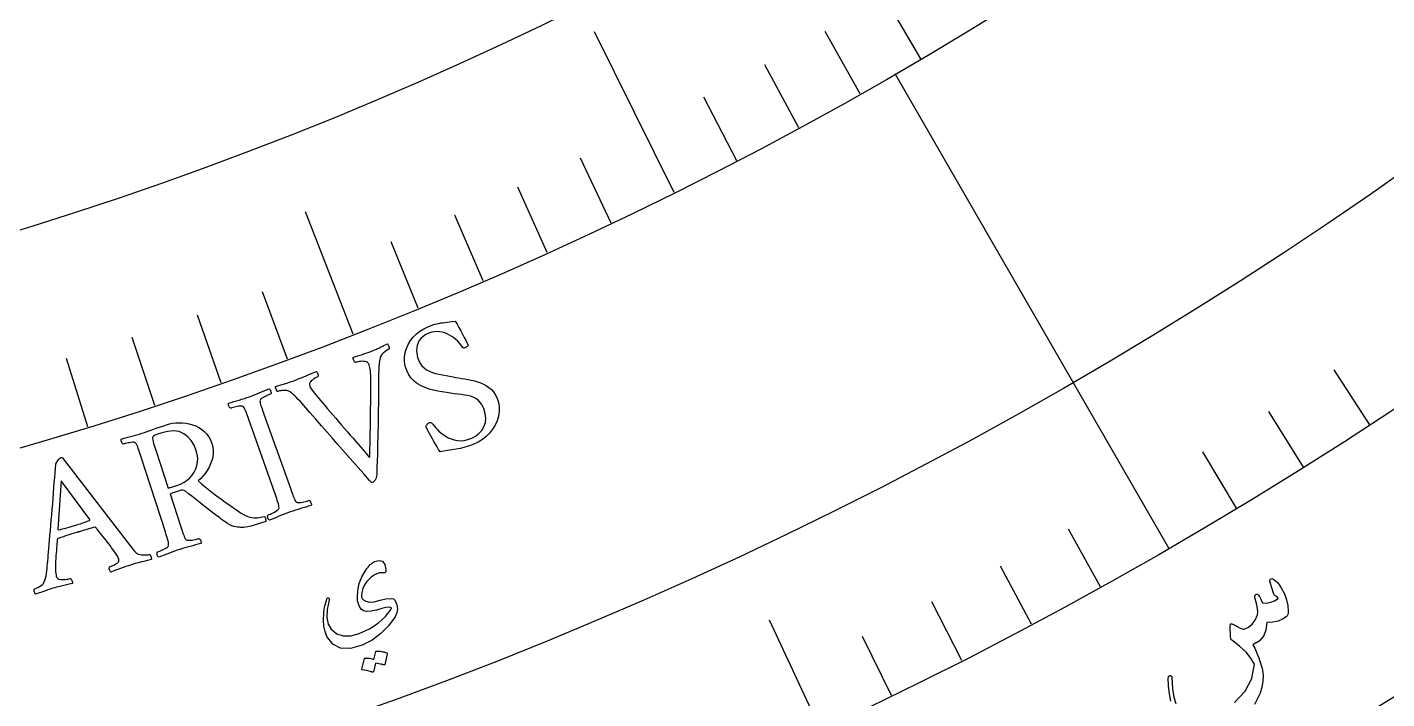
# Model space of a CAD drawing. Header units: millimetres. Extents: x -68 to 67, y -67 to 79.
# Drawn here: x 15.05 to 33.5, y -54.95 to -45.84 of the extents above; entities that cross this region are included whole.
import ezdxf

# ---------------------------------------------------------------- set-up
doc = ezdxf.new("R2010")
doc.units = ezdxf.units.MM
for name, color, linetype in [('CUT_OUTER', 1, 'Continuous'), ('ENGRAVE', 7, 'Continuous'), ('ENGRAVE_FINE', 8, 'Continuous'), ('TEXT', 5, 'Continuous')]:
    doc.layers.add(name, color=color, linetype=linetype)

msp = doc.modelspace()

# ---------------------------------------------------------------- linework, layer by layer
at = {"layer": 'CUT_OUTER'}
msp.add_arc((0, -0.0003), 67.4997, 179.84931, 4.094999, dxfattribs=at)
at = {"layer": 'ENGRAVE'}
for points in [[(23.8322, -48.08), (22.7531, -45.9028)], [(30.5438, -52.9033), (26.8313, -46.4731)], [(19.4753, -50.0038), (18.8286, -48.3433)], [(25.8167, -55.3641), (25.1263, -53.8836)]]:
    msp.add_lwpolyline(points, dxfattribs=at)
for radius in [66.15, 66.15, 64.3781, 61.0875, 61.0875, 58.4888, 53.6625, 53.6625, 50.8275]:
    msp.add_circle((0, 0), radius, dxfattribs=at)
at = {"layer": 'ENGRAVE_FINE'}
for points in [[(27.1811, -46.2694), (26.6887, -45.4313)], [(26.3563, -46.7441), (25.8789, -45.8974)], [(25.5231, -47.2042), (25.0608, -46.3492)], [(24.6817, -47.6495), (24.2346, -46.7865)], [(22.9751, -48.4954), (22.559, -47.617)], [(22.1106, -48.8956), (21.7101, -48.01)], [(21.239, -49.2805), (20.8543, -48.3879)], [(20.3604, -49.6499), (19.9916, -48.7506)], [(18.5839, -50.3418), (18.2473, -49.43)], [(17.6865, -50.6641), (17.3661, -49.7464)], [(16.7834, -50.9704), (16.4794, -50.0472)], [(15.8748, -51.2606), (15.5873, -50.3322)], [(33.2706, -51.2323), (32.7854, -50.485)], [(32.3714, -51.8051), (31.8993, -51.0495)], [(31.4624, -52.3622), (31.0035, -51.5985)], [(29.6158, -53.4283), (29.1838, -52.649)], [(28.6788, -53.9371), (28.2605, -53.1504)], [(27.7331, -54.4294), (27.3286, -53.6355)], [(26.779, -54.9051), (26.3884, -54.1043)]]:
    msp.add_lwpolyline(points, dxfattribs=at)
at = {"layer": 'TEXT'}
for points in [[(20.4894, -49.9026), (20.5244, -49.8888), (20.5568, -49.8774), (20.5865, -49.8682), (20.6135, -49.8613), (20.6396, -49.8558), (20.6662, -49.851), (20.6935, -49.8468), (20.7213, -49.8432), (20.7512, -49.8396), (20.7843, -49.8353), (20.8208, -49.8302), (20.8606, -49.8245), (20.8864, -49.8674), (20.9118, -49.9115), (20.9368, -49.9566), (20.9614, -50.0027), (20.9842, -50.0465), (21.0037, -50.0844), (21.0198, -50.1165), (21.0327, -50.1428), (21.0349, -50.1485), (21.0341, -50.1545), (21.0304, -50.1609), (21.0237, -50.1677), (21.0158, -50.1741), (21.0085, -50.1793), (21.0017, -50.1835), (20.9955, -50.1865), (20.9875, -50.1892), (20.9798, -50.1903), (20.9725, -50.1898), (20.9656, -50.1878), (20.9527, -50.1668), (20.9367, -50.1451), (20.9176, -50.1225), (20.8954, -50.0991), (20.8707, -50.0761), (20.844, -50.0546), (20.8154, -50.0346), (20.7849, -50.016), (20.7529, -49.9998), (20.7197, -49.9866), (20.6854, -49.9766), (20.65, -49.9696), (20.6141, -49.9666), (20.578, -49.9688), (20.5418, -49.9761), (20.5054, -49.9885), (20.462, -50.0092), (20.4256, -50.033), (20.3962, -50.0599), (20.3739, -50.0898), (20.3576, -50.1216), (20.346, -50.1543), (20.3391, -50.1878), (20.3371, -50.2222), (20.3389, -50.2562), (20.3435, -50.2888), (20.3509, -50.3198), (20.3611, -50.3494), (20.3823, -50.3931), (20.408, -50.4304), (20.4382, -50.4613), (20.4729, -50.4859), (20.5111, -50.5056), (20.5519, -50.5223), (20.5953, -50.5357), (20.6412, -50.546), (20.6886, -50.5548), (20.7362, -50.5638), (20.7842, -50.573), (20.8324, -50.5824), (20.8693, -50.5888), (20.908, -50.5954), (20.9486, -50.6023), (20.9911, -50.6094), (21.0344, -50.6173), (21.0777, -50.6267), (21.121, -50.6375), (21.1641, -50.6496), (21.2062, -50.6641), (21.2461, -50.6817), (21.2838, -50.7025), (21.3195, -50.7264), (21.352, -50.7541), (21.3804, -50.7861), (21.4047, -50.8226), (21.4249, -50.8634), (21.4463, -50.9266), (21.4574, -50.9899), (21.458, -51.0532), (21.4481, -51.1164), (21.4292, -51.178), (21.403, -51.2364), (21.3692, -51.2916), (21.328, -51.3434), (21.2809, -51.3906), (21.2292, -51.4317), (21.173, -51.4667), (21.1123, -51.4955), (21.0529, -51.5179), (20.9931, -51.5365), (20.9331, -51.5513), (20.8728, -51.5623), (20.814, -51.5714), (20.7586, -51.5805), (20.7065, -51.5895), (20.6578, -51.5986), (20.6366, -51.5659), (20.6153, -51.5319), (20.594, -51.4964), (20.5727, -51.4596), (20.5522, -51.4232), (20.5333, -51.3889), (20.5159, -51.3568), (20.5001, -51.3268), (20.4866, -51.3006), (20.4761, -51.2799), (20.4686, -51.2645), (20.4642, -51.2546), (20.4682, -51.2463), (20.4727, -51.2383), (20.4779, -51.2306), (20.4838, -51.2231), (20.4902, -51.2163), (20.4972, -51.2104), (20.5047, -51.2055), (20.5129, -51.2017), (20.5232, -51.1991), (20.5325, -51.2001), (20.5408, -51.2046), (20.548, -51.2127), (20.56, -51.2293), (20.5752, -51.2482), (20.5936, -51.2695), (20.6153, -51.2932), (20.64, -51.3177), (20.6677, -51.3416), (20.6982, -51.3648), (20.7317, -51.3874), (20.7678, -51.4077), (20.8062, -51.424), (20.8469, -51.4364), (20.89, -51.4449), (20.9353, -51.4479), (20.9828, -51.4438), (21.0327, -51.4327), (21.0847, -51.4144), (21.1377, -51.3871), (21.1832, -51.3519), (21.2211, -51.3086), (21.2514, -51.2574), (21.271, -51.2006), (21.2769, -51.1406), (21.269, -51.0773), (21.2475, -51.0107), (21.2254, -50.9655), (21.2, -50.928), (21.1714, -50.8982), (21.1395, -50.876), (21.1047, -50.8593), (21.0674, -50.8456), (21.0275, -50.8351), (20.9851, -50.8278), (20.9407, -50.8219), (20.8947, -50.816), (20.8472, -50.81), (20.7981, -50.8038), (20.7425, -50.795), (20.6856, -50.785), (20.6275, -50.774), (20.5681, -50.7618), (20.5094, -50.7468), (20.4534, -50.7275), (20.3999, -50.7037), (20.3491, -50.6755), (20.3028, -50.6416), (20.263, -50.6004), (20.2298, -50.5522), (20.203, -50.4968), (20.1828, -50.4347), (20.1724, -50.3733), (20.1718, -50.3128), (20.1808, -50.2531), (20.1981, -50.1954), (20.2224, -50.141), (20.2535, -50.0899), (20.2916, -50.0421), (20.3351, -49.9988), (20.3825, -49.9611), (20.4339, -49.929), (20.4894, -49.9026)], [(18.6948, -50.6244), (18.7324, -50.6102), (18.7693, -50.5958), (18.8055, -50.581), (18.8408, -50.5661), (18.8756, -50.5511), (18.9102, -50.5364), (18.9446, -50.5218), (18.9786, -50.5076), (18.9829, -50.5128), (18.9873, -50.5206), (18.9917, -50.5309), (18.9963, -50.5438), (19, -50.5566), (19.0017, -50.5664), (19.0015, -50.5733), (18.9994, -50.5773), (18.9932, -50.58), (18.9842, -50.5847), (18.9724, -50.5913), (18.9577, -50.5998), (18.942, -50.6099), (18.9273, -50.6209), (18.9134, -50.633), (18.9005, -50.6461), (18.8903, -50.6602), (18.8848, -50.6751), (18.8841, -50.6909), (18.8881, -50.7075), (18.8999, -50.731), (18.921, -50.763), (18.9512, -50.8032), (18.9908, -50.8517), (19.0119, -50.8767), (19.0364, -50.9055), (19.0642, -50.9381), (19.0953, -50.9744), (19.1289, -51.0136), (19.1641, -51.0548), (19.2009, -51.098), (19.2394, -51.1431), (19.2788, -51.1892), (19.3183, -51.2352), (19.3581, -51.2811), (19.3981, -51.327), (19.4373, -51.3719), (19.4748, -51.415), (19.5107, -51.4563), (19.5449, -51.4958), (19.5767, -51.5327), (19.6055, -51.566), (19.6312, -51.5958), (19.6539, -51.6221), (19.6726, -51.6438), (19.6867, -51.6599), (19.6959, -51.6703), (19.7004, -51.675), (19.7011, -51.6654), (19.7019, -51.6478), (19.7028, -51.6224), (19.7038, -51.5892), (19.7049, -51.5495), (19.7059, -51.5048), (19.7069, -51.4551), (19.7078, -51.4004), (19.7088, -51.3416), (19.7097, -51.28), (19.7107, -51.2153), (19.7116, -51.1477), (19.7126, -51.0783), (19.7134, -51.0085), (19.7142, -50.9381), (19.7148, -50.8673), (19.7154, -50.7972), (19.7158, -50.7293), (19.7162, -50.6635), (19.7165, -50.5997), (19.7164, -50.5758), (19.7155, -50.5515), (19.7137, -50.5268), (19.7111, -50.5017), (19.7077, -50.4777), (19.7035, -50.456), (19.6985, -50.4367), (19.6928, -50.4199), (19.6837, -50.4025), (19.6716, -50.3892), (19.6564, -50.3798), (19.6382, -50.3744), (19.6185, -50.3718), (19.5987, -50.371), (19.579, -50.3719), (19.5593, -50.3745), (19.5411, -50.3779), (19.5261, -50.3812), (19.5142, -50.3842), (19.5055, -50.387), (19.4999, -50.3848), (19.4944, -50.3792), (19.4889, -50.3703), (19.4835, -50.3581), (19.4791, -50.3451), (19.4768, -50.3339), (19.4766, -50.3245), (19.4784, -50.317), (19.5104, -50.306), (19.5415, -50.2956), (19.5718, -50.2856), (19.6013, -50.2762), (19.6307, -50.2665), (19.6608, -50.2561), (19.6916, -50.2448), (19.7231, -50.2327), (19.7488, -50.2225), (19.7717, -50.2132), (19.7917, -50.2049), (19.8088, -50.1976), (19.8243, -50.1906), (19.8397, -50.1836), (19.8549, -50.1765), (19.8698, -50.1693), (19.8856, -50.1616), (19.903, -50.1533), (19.9223, -50.1443), (19.9433, -50.1345), (19.9476, -50.1398), (19.952, -50.1478), (19.9565, -50.1586), (19.961, -50.1721), (19.9647, -50.1853), (19.9667, -50.1949), (19.9669, -50.2011), (19.9654, -50.2038), (19.9564, -50.2083), (19.9433, -50.2161), (19.9263, -50.2272), (19.9053, -50.2416), (19.8842, -50.2587), (19.8667, -50.2778), (19.8529, -50.2989), (19.8428, -50.322), (19.8374, -50.3417), (19.8327, -50.3681), (19.8288, -50.4014), (19.8257, -50.4416), (19.8233, -50.4845), (19.8216, -50.5263), (19.8207, -50.5669), (19.8205, -50.6064), (19.82, -50.6979), (19.8195, -50.7856), (19.8189, -50.8694), (19.8183, -50.9494), (19.8175, -51.0268), (19.8165, -51.103), (19.8153, -51.1778), (19.8138, -51.2513), (19.8122, -51.3248), (19.8105, -51.3998), (19.8088, -51.4761), (19.807, -51.5538), (19.8049, -51.6344), (19.8023, -51.7194), (19.7991, -51.8086), (19.7955, -51.9023), (19.7935, -51.9273), (19.7898, -51.9488), (19.7842, -51.9669), (19.7767, -51.9815), (19.7679, -51.9934), (19.758, -52.0031), (19.7473, -52.0109), (19.7355, -52.0165), (19.7316, -52.0169), (19.7273, -52.0152), (19.7225, -52.0113), (19.7173, -52.0054), (19.7121, -51.999), (19.7073, -51.9937), (19.7029, -51.9894), (19.6988, -51.9861), (19.62, -51.8974), (19.544, -51.8116), (19.4708, -51.7287), (19.4005, -51.6487), (19.3313, -51.5697), (19.2616, -51.4901), (19.1914, -51.4097), (19.1208, -51.3286), (19.048, -51.2451), (18.9712, -51.1575), (18.8906, -51.0658), (18.8061, -50.97), (18.7803, -50.9405), (18.7554, -50.9127), (18.7313, -50.8867), (18.7081, -50.8625), (18.6851, -50.8399), (18.6618, -50.8188), (18.6383, -50.7991), (18.6144, -50.781), (18.6039, -50.7743), (18.5913, -50.7694), (18.5766, -50.7663), (18.5599, -50.765), (18.5424, -50.7651), (18.5254, -50.7659), (18.5089, -50.7676), (18.4929, -50.7702), (18.4781, -50.7731), (18.4656, -50.776), (18.4552, -50.7787), (18.447, -50.7814), (18.4452, -50.7797), (18.4422, -50.7738), (18.438, -50.7637), (18.4326, -50.7494), (18.4275, -50.7348), (18.424, -50.7239), (18.4223, -50.7167), (18.4222, -50.7132), (18.4614, -50.7004), (18.4973, -50.6889), (18.5298, -50.6789), (18.559, -50.6702), (18.5881, -50.6613), (18.6204, -50.6508), (18.656, -50.6384), (18.6948, -50.6244)], [(18.0678, -50.8515), (18.1021, -50.8391), (18.1358, -50.8263), (18.1689, -50.8132), (18.2014, -50.7997), (18.234, -50.7861), (18.2673, -50.7723), (18.3015, -50.7584), (18.3364, -50.7443), (18.3426, -50.7486), (18.3481, -50.7552), (18.3529, -50.7641), (18.3571, -50.7754), (18.3602, -50.787), (18.3619, -50.7971), (18.3622, -50.8056), (18.361, -50.8125), (18.3525, -50.8159), (18.3411, -50.8208), (18.3269, -50.8272), (18.3098, -50.8351), (18.2917, -50.8439), (18.2744, -50.853), (18.2579, -50.8623), (18.2421, -50.8719), (18.2286, -50.8813), (18.2191, -50.8904), (18.2134, -50.8992), (18.2117, -50.9075), (18.2132, -50.9218), (18.216, -50.9376), (18.2203, -50.955), (18.226, -50.9739), (18.2326, -50.9941), (18.2397, -51.0151), (18.2473, -51.037), (18.2553, -51.0598), (18.2566, -51.0634), (18.2579, -51.0671), (18.2593, -51.0707), (18.2606, -51.0744), (18.2619, -51.0781), (18.2632, -51.0817), (18.2645, -51.0854), (18.2658, -51.089), (18.6296, -52.1065), (18.6309, -52.1101), (18.6322, -52.1138), (18.6335, -52.1175), (18.6348, -52.1211), (18.6361, -52.1248), (18.6374, -52.1284), (18.6387, -52.1321), (18.64, -52.1358), (18.6482, -52.1584), (18.6561, -52.1799), (18.6639, -52.2002), (18.6713, -52.2195), (18.6788, -52.2372), (18.6864, -52.253), (18.6942, -52.2668), (18.7022, -52.2786), (18.7086, -52.283), (18.7186, -52.2858), (18.7322, -52.287), (18.7494, -52.2865), (18.7685, -52.2847), (18.7879, -52.282), (18.8077, -52.2782), (18.8279, -52.2734), (18.8466, -52.2685), (18.862, -52.2642), (18.8742, -52.2606), (18.8832, -52.2576), (18.8886, -52.2622), (18.8939, -52.2689), (18.8991, -52.2777), (18.9041, -52.2886), (18.9081, -52.2999), (18.9101, -52.3099), (18.91, -52.3185), (18.9079, -52.3258), (18.8705, -52.3366), (18.834, -52.3473), (18.7983, -52.3578), (18.7634, -52.3682), (18.7287, -52.3788), (18.6938, -52.39), (18.6585, -52.4018), (18.623, -52.4142), (18.5884, -52.4267), (18.5537, -52.4397), (18.5189, -52.4534), (18.4838, -52.4675), (18.4486, -52.4821), (18.4131, -52.4968), (18.3773, -52.5119), (18.3413, -52.5271), (18.335, -52.5228), (18.3295, -52.5161), (18.3247, -52.5072), (18.3207, -52.4959), (18.3178, -52.4842), (18.3162, -52.4741), (18.3161, -52.4656), (18.3174, -52.4586), (18.3263, -52.4553), (18.338, -52.4504), (18.3527, -52.4439), (18.3703, -52.436), (18.389, -52.4269), (18.407, -52.4173), (18.4242, -52.407), (18.4407, -52.3962), (18.4547, -52.3856), (18.4644, -52.3761), (18.4699, -52.3678), (18.4711, -52.3607), (18.4699, -52.3434), (18.4669, -52.3244), (18.4621, -52.3036), (18.4554, -52.2811), (18.4476, -52.2572), (18.4393, -52.2325), (18.4306, -52.2069), (18.4213, -52.1805), (18.0616, -51.1616), (18.0522, -51.1351), (18.0429, -51.1095), (18.0337, -51.0846), (18.0246, -51.0606), (18.0155, -51.0383), (18.0061, -51.0187), (17.9965, -51.0018), (17.9867, -50.9874), (17.981, -50.9817), (17.9717, -50.9783), (17.9586, -50.9773), (17.9418, -50.9785), (17.923, -50.9813), (17.9039, -50.9846), (17.8845, -50.9886), (17.8649, -50.9932), (17.8466, -50.9978), (17.8316, -51.0018), (17.8196, -51.0052), (17.8109, -51.008), (17.8056, -51.0033), (17.8005, -50.9965), (17.7954, -50.9876), (17.7905, -50.9766), (17.7866, -50.9653), (17.7848, -50.9553), (17.7849, -50.9467), (17.7869, -50.9395), (17.8231, -50.9283), (17.8591, -50.9173), (17.8948, -50.9066), (17.9302, -50.8961), (17.9653, -50.8855), (17.9999, -50.8746), (18.0341, -50.8632), (18.0678, -50.8515)], [(16.9437, -51.2316), (16.9843, -51.22), (17.0266, -51.2116), (17.0706, -51.2063), (17.1163, -51.2042), (17.1626, -51.2055), (17.2083, -51.2103), (17.2535, -51.2187), (17.298, -51.2307), (17.341, -51.2466), (17.3817, -51.267), (17.42, -51.2917), (17.4561, -51.3207), (17.4887, -51.3545), (17.5171, -51.3933), (17.5412, -51.4372), (17.5609, -51.4862), (17.5725, -51.5298), (17.578, -51.5748), (17.5773, -51.6213), (17.5705, -51.6691), (17.5585, -51.7169), (17.5422, -51.7635), (17.5218, -51.8087), (17.4971, -51.8526), (17.4692, -51.8938), (17.439, -51.931), (17.4065, -51.964), (17.3719, -51.9931), (17.4206, -52.0343), (17.4681, -52.0735), (17.5144, -52.1108), (17.5593, -52.1461), (17.6039, -52.1802), (17.6491, -52.2139), (17.6949, -52.2472), (17.7413, -52.2801), (17.7893, -52.3137), (17.8401, -52.3488), (17.8935, -52.3856), (17.9496, -52.424), (17.987, -52.4472), (18.0241, -52.4656), (18.0608, -52.4794), (18.0971, -52.4884), (18.135, -52.4926), (18.1766, -52.4918), (18.2218, -52.4859), (18.2706, -52.4749), (18.2766, -52.4795), (18.2816, -52.4869), (18.2855, -52.497), (18.2883, -52.5099), (18.2902, -52.5228), (18.2914, -52.5328), (18.292, -52.54), (18.2919, -52.5443), (18.2338, -52.5639), (18.1804, -52.5806), (18.1317, -52.5944), (18.0877, -52.6054), (18.0486, -52.6138), (18.0149, -52.6198), (17.9864, -52.6234), (17.9631, -52.6248), (17.9476, -52.6238), (17.9291, -52.6223), (17.9077, -52.6203), (17.8834, -52.6177), (17.8571, -52.6127), (17.8297, -52.6035), (17.8011, -52.59), (17.7716, -52.5722), (17.7585, -52.5631), (17.7408, -52.5504), (17.7185, -52.5342), (17.6916, -52.5144), (17.6609, -52.4916), (17.6273, -52.4663), (17.5909, -52.4385), (17.5517, -52.4083), (17.5104, -52.3763), (17.4677, -52.3432), (17.4236, -52.3089), (17.3783, -52.2736), (17.3327, -52.2378), (17.2879, -52.2023), (17.2439, -52.1669), (17.2007, -52.1318), (17.1845, -52.1228), (17.1652, -52.1189), (17.1429, -52.1202), (17.1175, -52.1265), (16.9925, -52.1673), (17.1386, -52.6157), (17.1398, -52.6194), (17.141, -52.6231), (17.1422, -52.6268), (17.1434, -52.6305), (17.1446, -52.6342), (17.1458, -52.6379), (17.147, -52.6416), (17.1482, -52.6453), (17.1557, -52.6681), (17.1631, -52.6898), (17.1702, -52.7104), (17.1771, -52.7299), (17.1841, -52.7478), (17.1913, -52.7638), (17.1987, -52.7778), (17.2063, -52.7899), (17.2126, -52.7945), (17.2225, -52.7975), (17.236, -52.7991), (17.2532, -52.7991), (17.2724, -52.7979), (17.2919, -52.7956), (17.3118, -52.7924), (17.3321, -52.7883), (17.3509, -52.7839), (17.3664, -52.78), (17.3788, -52.7767), (17.3878, -52.774), (17.3931, -52.7788), (17.3982, -52.7856), (17.4031, -52.7946), (17.4079, -52.8056), (17.4115, -52.817), (17.4132, -52.827), (17.4129, -52.8357), (17.4105, -52.8429), (17.3729, -52.8527), (17.3361, -52.8623), (17.3001, -52.8718), (17.2649, -52.8811), (17.23, -52.8907), (17.1947, -52.9009), (17.1591, -52.9117), (17.1232, -52.9231), (17.0883, -52.9346), (17.0533, -52.9467), (17.018, -52.9593), (16.9826, -52.9725), (16.947, -52.986), (16.9111, -52.9998), (16.8749, -53.0138), (16.8385, -53.028), (16.8323, -53.0235), (16.827, -53.0167), (16.8225, -53.0076), (16.8188, -52.9962), (16.8162, -52.9844), (16.8149, -52.9743), (16.815, -52.9658), (16.8165, -52.9588), (16.8255, -52.9557), (16.8374, -52.9512), (16.8522, -52.9452), (16.8701, -52.9377), (16.889, -52.9292), (16.9072, -52.9201), (16.9248, -52.9103), (16.9416, -52.8999), (16.9559, -52.8897), (16.9658, -52.8806), (16.9715, -52.8724), (16.973, -52.8654), (16.9723, -52.8481), (16.9698, -52.8289), (16.9656, -52.808), (16.9596, -52.7853), (16.9524, -52.7612), (16.9448, -52.7363), (16.9368, -52.7105), (16.9283, -52.6838), (16.5953, -51.6558), (16.5867, -51.6291), (16.5781, -51.6032), (16.5696, -51.5781), (16.5612, -51.5538), (16.5527, -51.5313), (16.5439, -51.5114), (16.5348, -51.4942), (16.5254, -51.4796), (16.5199, -51.4737), (16.5106, -51.4701), (16.4976, -51.4686), (16.4808, -51.4694), (16.462, -51.4716), (16.443, -51.4744), (16.4239, -51.4777), (16.4047, -51.4815), (16.3868, -51.4854), (16.372, -51.4888), (16.3602, -51.4918), (16.3515, -51.4944), (16.3464, -51.4895), (16.3414, -51.4826), (16.3366, -51.4736), (16.332, -51.4625), (16.3285, -51.451), (16.3269, -51.441), (16.3272, -51.4324), (16.3295, -51.4252), (16.366, -51.4151), (16.402, -51.4052), (16.4376, -51.3956), (16.4728, -51.3863), (16.5076, -51.3769), (16.5422, -51.3671), (16.5764, -51.3568), (16.6103, -51.3461), (16.6459, -51.3344), (16.6828, -51.3219), (16.7209, -51.3086), (16.7602, -51.2946), (16.8017, -51.2799), (16.8461, -51.2644), (16.8934, -51.2484), (16.9437, -51.2316)], [(17.3481, -51.5829), (17.3176, -51.5096), (17.2791, -51.4469), (17.2326, -51.3946), (17.1781, -51.353), (17.1148, -51.3251), (17.0417, -51.3144), (16.9588, -51.3209), (16.866, -51.3445), (16.8538, -51.3487), (16.8388, -51.3541), (16.821, -51.3608), (16.8005, -51.3687), (16.7812, -51.3774), (16.7672, -51.3864), (16.7585, -51.3957), (16.755, -51.4054), (16.7549, -51.4198), (16.7572, -51.4377), (16.7617, -51.4591), (16.7686, -51.484), (16.7767, -51.5108), (16.7851, -51.5376), (16.7936, -51.5646), (16.8023, -51.5916), (16.9684, -52.0934), (17.0957, -52.0518), (17.1407, -52.034), (17.1829, -52.0111), (17.2222, -51.9832), (17.2586, -51.9502), (17.2909, -51.9132), (17.3179, -51.8731), (17.3396, -51.83), (17.3561, -51.7838), (17.3659, -51.7355), (17.3679, -51.6859), (17.3619, -51.6351), (17.3481, -51.5829)], [(15.3301, -53.1088), (15.3305, -53.1045), (15.3316, -53.0918), (15.3335, -53.0706), (15.3362, -53.0409), (15.3394, -53.004), (15.3431, -52.961), (15.3472, -52.9121), (15.3517, -52.857), (15.3566, -52.7973), (15.362, -52.7343), (15.3679, -52.6679), (15.3743, -52.5981), (15.3808, -52.5262), (15.3872, -52.4533), (15.3933, -52.3794), (15.3993, -52.3045), (15.4051, -52.23), (15.4108, -52.157), (15.4163, -52.0855), (15.4218, -52.0155), (15.4271, -51.9484), (15.432, -51.8855), (15.4366, -51.8267), (15.4409, -51.772), (15.4442, -51.7598), (15.4501, -51.7462), (15.4588, -51.7311), (15.4701, -51.7146), (15.4823, -51.6991), (15.4934, -51.6873), (15.5035, -51.6792), (15.5125, -51.6748), (15.5147, -51.6742), (15.5165, -51.674), (15.5179, -51.674), (15.5189, -51.6742), (15.52, -51.6747), (15.5215, -51.6752), (15.5236, -51.6756), (15.5261, -51.6761), (16.4099, -52.8204), (16.4541, -52.8765), (16.4874, -52.9184), (16.5098, -52.946), (16.5213, -52.9594), (16.5331, -52.9701), (16.5476, -52.979), (16.5647, -52.986), (16.5845, -52.9912), (16.6055, -52.9947), (16.626, -52.9969), (16.646, -52.9976), (16.6657, -52.997), (16.6833, -52.9956), (16.6973, -52.9942), (16.7077, -52.9927), (16.7145, -52.9911), (16.7209, -52.9968), (16.7263, -53.0047), (16.7307, -53.0148), (16.734, -53.0271), (16.7364, -53.0391), (16.7381, -53.0486), (16.7388, -53.0554), (16.7388, -53.0595), (16.7028, -53.0682), (16.6687, -53.0765), (16.6366, -53.0843), (16.6064, -53.0916), (16.5758, -53.0994), (16.5425, -53.1085), (16.5066, -53.1189), (16.468, -53.1306), (16.4274, -53.1435), (16.3905, -53.1556), (16.3574, -53.1671), (16.328, -53.1779), (16.2987, -53.189), (16.2658, -53.2013), (16.2294, -53.2149), (16.1894, -53.2297), (16.1833, -53.2251), (16.1781, -53.2183), (16.1737, -53.2091), (16.1701, -53.1977), (16.1678, -53.1859), (16.1672, -53.1756), (16.1682, -53.1668), (16.1708, -53.1595), (16.1834, -53.1551), (16.1989, -53.1486), (16.2171, -53.1401), (16.2381, -53.1296), (16.2585, -53.1182), (16.2749, -53.1071), (16.2873, -53.0964), (16.2958, -53.0861), (16.2983, -53.0789), (16.2991, -53.0702), (16.298, -53.0601), (16.2951, -53.0484), (16.29, -53.0356), (16.2818, -53.0196), (16.2704, -53.0003), (16.2557, -52.9778), (16.2386, -52.953), (16.22, -52.9268), (16.1997, -52.8992), (16.1778, -52.8702), (16.1553, -52.8408), (16.1328, -52.8119), (16.1106, -52.7834), (16.0885, -52.7553), (16.0674, -52.7287), (16.0483, -52.7046), (16.0311, -52.6829), (16.0159, -52.6636), (16.0034, -52.6479), (15.9945, -52.6366), (15.9892, -52.6299), (15.9874, -52.6276), (15.987, -52.6274), (15.9858, -52.6268), (15.9838, -52.6257), (15.9809, -52.6242), (15.9778, -52.6227), (15.9749, -52.622), (15.9721, -52.6218), (15.9695, -52.6222), (15.9496, -52.6271), (15.9276, -52.6329), (15.9035, -52.6397), (15.8773, -52.6474), (15.8505, -52.6555), (15.8247, -52.6632), (15.7998, -52.6707), (15.7758, -52.6779), (15.7697, -52.6798), (15.7635, -52.6816), (15.7573, -52.6835), (15.7511, -52.6853), (15.7451, -52.6871), (15.7393, -52.6888), (15.7339, -52.6904), (15.7288, -52.692), (15.6931, -52.7027), (15.6602, -52.7127), (15.6301, -52.7221), (15.6029, -52.7307), (15.5752, -52.7398), (15.544, -52.7505), (15.5092, -52.7627), (15.4709, -52.7764), (15.4695, -52.777), (15.468, -52.7782), (15.4664, -52.78), (15.4645, -52.7823), (15.4628, -52.7846), (15.4616, -52.7862), (15.4609, -52.7871), (15.4606, -52.7875), (15.4604, -52.7909), (15.4596, -52.8013), (15.4584, -52.8185), (15.4566, -52.8427), (15.4544, -52.8716), (15.452, -52.9031), (15.4493, -52.9372), (15.4463, -52.9739), (15.4435, -53.0112), (15.441, -53.0473), (15.4391, -53.082), (15.4375, -53.1154), (15.436, -53.1482), (15.4357, -53.178), (15.4368, -53.2047), (15.4391, -53.2283), (15.4422, -53.2491), (15.4455, -53.2676), (15.4488, -53.2836), (15.4524, -53.2973), (15.4586, -53.3096), (15.4692, -53.319), (15.4843, -53.3257), (15.5038, -53.3295), (15.5256, -53.3312), (15.5472, -53.3314), (15.5687, -53.3301), (15.5902, -53.3273), (15.6095, -53.324), (15.6248, -53.3212), (15.6359, -53.319), (15.643, -53.3172), (15.6465, -53.3204), (15.6504, -53.3262), (15.6548, -53.3348), (15.6596, -53.3461), (15.664, -53.3581), (15.6669, -53.3686), (15.6684, -53.3777), (15.6684, -53.3854), (15.6451, -53.3909), (15.6235, -53.3959), (15.6036, -53.4003), (15.5855, -53.4043), (15.5682, -53.408), (15.5509, -53.4117), (15.5336, -53.4154), (15.5163, -53.419), (15.4977, -53.4233), (15.4765, -53.4285), (15.4527, -53.4349), (15.4264, -53.4424), (15.3999, -53.4502), (15.3757, -53.4576), (15.3538, -53.4648), (15.3342, -53.4716), (15.3157, -53.4782), (15.2972, -53.4849), (15.2787, -53.4915), (15.2602, -53.4981), (15.2405, -53.5051), (15.2182, -53.5128), (15.1934, -53.5212), (15.1661, -53.5303), (15.1628, -53.5271), (15.1594, -53.5211), (15.1559, -53.5122), (15.1522, -53.5005), (15.1491, -53.4882), (15.1471, -53.4774), (15.1461, -53.4682), (15.1463, -53.4605), (15.1594, -53.456), (15.176, -53.449), (15.1961, -53.4395), (15.2197, -53.4275), (15.2426, -53.414), (15.2604, -53.4001), (15.2732, -53.3857), (15.2809, -53.3709), (15.292, -53.3414), (15.3013, -53.3108), (15.3088, -53.2793), (15.3144, -53.2468), (15.3189, -53.2134), (15.3231, -53.1792), (15.3268, -53.1444), (15.3301, -53.1088)], [(15.5149, -51.9933), (15.4712, -52.6493), (15.4714, -52.6496), (15.4719, -52.6505), (15.4727, -52.6519), (15.4739, -52.654), (15.4753, -52.6559), (15.4766, -52.6572), (15.4779, -52.6579), (15.4791, -52.6578), (15.5041, -52.6517), (15.5314, -52.6448), (15.5609, -52.637), (15.5927, -52.6284), (15.624, -52.6197), (15.652, -52.6118), (15.6768, -52.6047), (15.6982, -52.5984), (15.7259, -52.5899), (15.752, -52.5816), (15.7767, -52.5733), (15.8, -52.5652), (15.823, -52.5569), (15.8471, -52.5483), (15.8722, -52.5393), (15.8985, -52.53), (15.9006, -52.529), (15.902, -52.5273), (15.9027, -52.5249), (15.9028, -52.522), (15.9025, -52.5191), (15.9023, -52.517), (15.9021, -52.5158), (15.9021, -52.5154)], [(19.8912, -53.2381), (19.8342, -53.2401), (19.7773, -53.2604), (19.7206, -53.2992), (19.664, -53.3564), (19.6317, -53.4029), (19.6089, -53.4526), (19.5954, -53.5056), (19.5913, -53.5617), (19.5926, -53.5722), (19.5961, -53.5823), (19.6017, -53.5921), (19.6094, -53.6015), (19.6468, -53.626), (19.6981, -53.636), (19.7633, -53.6314), (19.8425, -53.6122), (19.9203, -53.5924), (19.9801, -53.5866), (20.0218, -53.5949), (20.0454, -53.6172), (20.0683, -53.674), (20.076, -53.7293), (20.0685, -53.7831), (20.0458, -53.8354), (19.9574, -53.9591), (19.8531, -54.0644), (19.733, -54.1513), (19.5972, -54.2197), (19.4382, -54.2648), (19.3056, -54.2601), (19.1996, -54.2057), (19.1203, -54.1017), (19.0953, -54.038), (19.0799, -53.9648), (19.074, -53.882), (19.0776, -53.7895), (19.0808, -53.763), (19.0846, -53.7372), (19.089, -53.7121), (19.0939, -53.6877), (19.0995, -53.6638), (19.1058, -53.6403), (19.1127, -53.6172), (19.1204, -53.5946), (19.1252, -53.5846), (19.1309, -53.5793), (19.1373, -53.5785), (19.1444, -53.5824), (19.1498, -53.5885), (19.1531, -53.5954), (19.1541, -53.603), (19.153, -53.6114), (19.1254, -53.7392), (19.1204, -53.8473), (19.1382, -53.9357), (19.1789, -54.0044), (19.2532, -54.0656), (19.3414, -54.096), (19.4434, -54.0956), (19.559, -54.0641), (19.6987, -54.0005), (19.8173, -53.924), (19.9149, -53.8345), (19.9912, -53.7323), (19.9952, -53.7246), (19.9954, -53.7182), (19.9919, -53.7133), (19.9846, -53.7097), (19.9596, -53.7074), (19.9195, -53.7124), (19.8645, -53.7248), (19.7944, -53.7444), (19.722, -53.7614), (19.6633, -53.7648), (19.6183, -53.7547), (19.587, -53.7311), (19.5644, -53.6981), (19.548, -53.661), (19.5376, -53.6196), (19.5333, -53.574), (19.5385, -53.4794), (19.5596, -53.3863), (19.5964, -53.2948), (19.649, -53.2047), (19.6636, -53.1826), (19.6783, -53.1626), (19.6931, -53.1448), (19.7081, -53.1292), (19.7231, -53.1157), (19.738, -53.1042), (19.7527, -53.0948), (19.7673, -53.0875), (19.8289, -53.0709), (19.8752, -53.0835), (19.9062, -53.1252), (19.9219, -53.1962), (19.9215, -53.2171), (19.9162, -53.231), (19.9061, -53.2381), (19.8912, -53.2381)], [(19.7832, -54.3091), (19.7845, -54.3064), (19.7868, -54.3042), (19.7903, -54.3025), (19.7948, -54.3013), (19.8127, -54.3014), (19.8302, -54.3022), (19.8475, -54.3038), (19.8645, -54.3062), (19.8813, -54.3094), (19.8982, -54.3135), (19.915, -54.3185), (19.9319, -54.3244), (19.9355, -54.3267), (19.9379, -54.3298), (19.9389, -54.3335), (19.9386, -54.338), (19.9056, -54.4858), (19.9041, -54.4881), (19.901, -54.4892), (19.8963, -54.4892), (19.8901, -54.4879), (19.8855, -54.4863), (19.8783, -54.4844), (19.8686, -54.4822), (19.8562, -54.4797), (19.8411, -54.4769), (19.8232, -54.4737), (19.8023, -54.47), (19.7787, -54.466), (19.7514, -54.5811), (19.7497, -54.585), (19.7463, -54.587), (19.7413, -54.5871), (19.7348, -54.5853), (19.7292, -54.5838), (19.7203, -54.5816), (19.7083, -54.5788), (19.6931, -54.5754), (19.6746, -54.5714), (19.6524, -54.5669), (19.6267, -54.5619), (19.5974, -54.5564), (19.5941, -54.5549), (19.5921, -54.553), (19.5916, -54.5505), (19.5924, -54.5475), (19.6295, -54.4041), (19.6308, -54.4014), (19.6332, -54.3992), (19.6366, -54.3975), (19.6412, -54.3963), (19.6561, -54.3958), (19.6709, -54.396), (19.6855, -54.3971), (19.7, -54.3991), (19.7144, -54.4018), (19.7285, -54.4051), (19.7423, -54.409), (19.756, -54.4136)]]:
    msp.add_lwpolyline(points, close=True, dxfattribs=at)
for points in [[(31.4364, -54.9967), (31.5809, -54.8452), (31.6711, -54.6731), (31.7068, -54.4807), (31.6572, -54.3964), (31.5913, -54.3151), (31.5093, -54.237), (31.4111, -54.1618), (31.4002, -54.1547), (31.3922, -54.1474), (31.3872, -54.1397), (31.3852, -54.1317), (31.3829, -54.1016), (31.3809, -54.0732), (31.3792, -54.0466), (31.3778, -54.0218), (31.3768, -53.999), (31.3765, -53.9785), (31.3768, -53.9602), (31.3777, -53.9443), (31.3792, -53.9369), (31.3827, -53.9322), (31.388, -53.9303), (31.3954, -53.9311), (31.3997, -53.9325), (31.406, -53.9349), (31.4142, -53.9382), (31.4245, -53.9424), (31.4364, -53.9478), (31.4498, -53.9545), (31.4646, -53.9624), (31.4809, -53.9716), (31.5131, -53.9888), (31.5385, -54.0002), (31.5568, -54.0057), (31.5683, -54.0053), (31.6257, -53.9779), (31.6748, -53.9366), (31.7158, -53.8812), (31.7484, -53.8119), (31.7536, -53.7755), (31.7492, -53.7236), (31.7352, -53.6561), (31.7116, -53.573), (31.7094, -53.5651), (31.7094, -53.5573), (31.7115, -53.5497), (31.7159, -53.5421), (31.7206, -53.5362), (31.726, -53.5319), (31.7321, -53.5294), (31.7388, -53.5285), (31.7546, -53.5369), (31.7722, -53.5598), (31.7917, -53.5972), (31.8131, -53.649), (31.8707, -53.6499), (31.9258, -53.6401), (31.9786, -53.6197), (32.0289, -53.5886), (32.0191, -53.5737), (32.0097, -53.5624), (32.0007, -53.5548), (31.9922, -53.5509), (31.9832, -53.5477), (31.9763, -53.5433), (31.9715, -53.5376), (31.9688, -53.5307), (31.9162, -53.3576), (31.9144, -53.3463), (31.9151, -53.3369), (31.9185, -53.3296), (31.9245, -53.3243), (31.9338, -53.3201), (31.9431, -53.3188), (31.9523, -53.3204), (31.9615, -53.3248), (31.989, -53.3439), (32.0169, -53.3712), (32.0452, -53.4069), (32.0738, -53.4508), (32.1133, -53.527), (32.1415, -53.605), (32.1583, -53.6849), (32.1637, -53.7666), (32.1617, -53.7882), (32.1566, -53.807), (32.1484, -53.8231), (32.1372, -53.8364), (32.0878, -53.8702), (32.0272, -53.8941), (31.9554, -53.9078), (31.8723, -53.9115), (31.8621, -54.0157), (31.8276, -54.1013), (31.7688, -54.1682), (31.6859, -54.2162), (31.7091, -54.2622), (31.7302, -54.3072), (31.7491, -54.3512), (31.7657, -54.3941), (31.7803, -54.4364), (31.793, -54.4781), (31.8039, -54.5193), (31.8128, -54.5601), (31.8231, -54.637), (31.8215, -54.7145), (31.8079, -54.7925), (31.7825, -54.871), (31.7052, -55.0248)], [(30.5702, -54.9808), (30.5527, -54.8823), (30.5417, -54.7761), (30.5369, -54.6622), (30.5374, -54.6546), (30.5396, -54.6481), (30.5434, -54.6428), (30.549, -54.6387), (30.5552, -54.6359), (30.5613, -54.6346), (30.5672, -54.6348), (30.5729, -54.6365), (30.5783, -54.6406), (30.5823, -54.6459), (30.5849, -54.6523), (30.586, -54.6599), (30.595, -54.8101), (30.6125, -54.9279), (30.6384, -55.0135)]]:
    msp.add_lwpolyline(points, dxfattribs=at)

doc.saveas('drawing.dxf')
